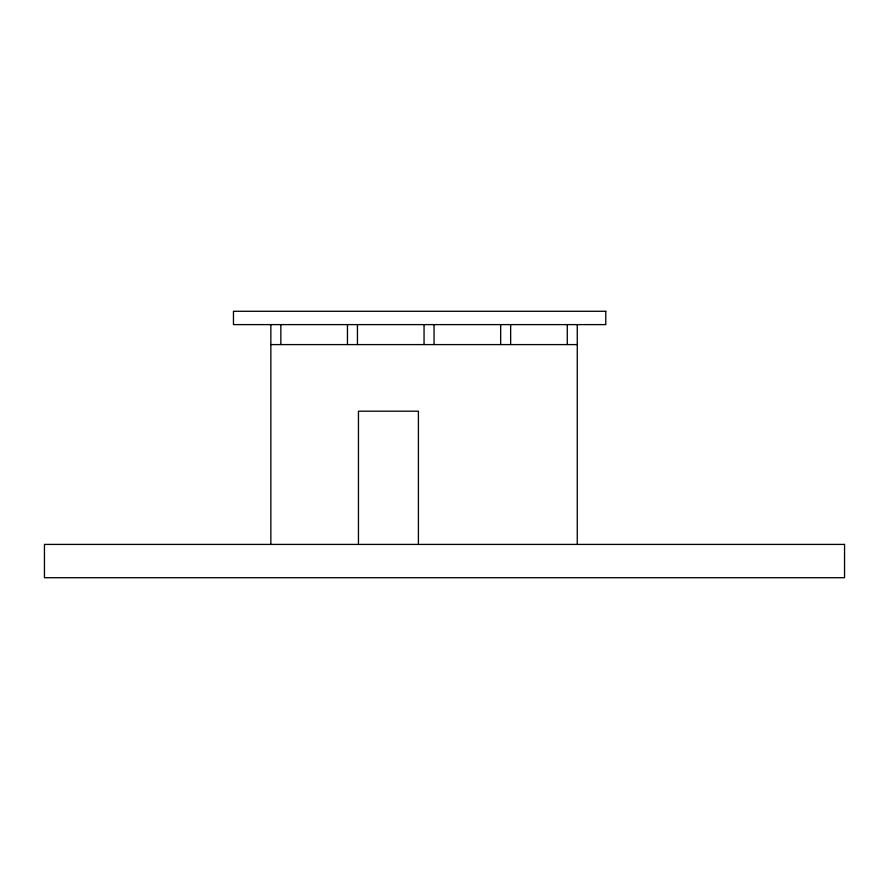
<?xml version="1.0" encoding="UTF-8"?>
<svg xmlns="http://www.w3.org/2000/svg" width="889" height="889" viewBox="0 0 889 889"><rect width="100%" height="100%" fill="white"/><g stroke="black" fill="none" stroke-linecap="round" stroke-linejoin="round"><path stroke-width="1.33" d="M270.856 344.588L577.261 344.588M577.261 324.607L577.261 544.412M567.271 324.607L567.271 344.588M510.653 324.607L510.653 344.588M500.663 324.607L500.663 344.588M434.054 324.607L434.054 344.588M424.053 324.607L424.053 344.588M418.408 544.412L418.408 411.196L358.456 411.196L358.456 544.412M357.445 324.607L357.445 344.588M347.455 324.607L347.455 344.588M280.846 324.607L280.846 344.588M270.856 324.607L270.856 544.412M605.776 311.283L233.463 311.283L233.463 324.607L605.776 324.607L605.776 311.283M844.55 544.412L44.45 544.412L44.45 577.717L844.55 577.717L844.55 544.412"/></g></svg>
